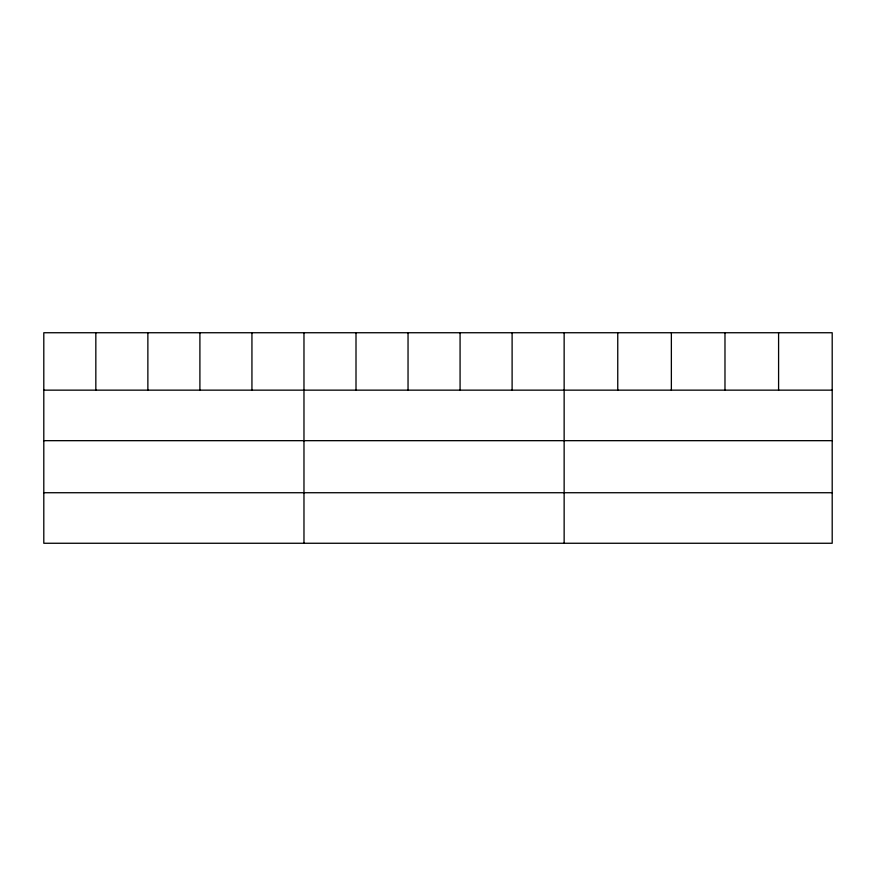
<?xml version="1.0" encoding="UTF-8"?>
<svg xmlns="http://www.w3.org/2000/svg" width="876" height="876" viewBox="0 0 876 876"><rect width="100%" height="100%" fill="white"/><g stroke="black" fill="none" stroke-linecap="round" stroke-linejoin="round"><path stroke-width="1.31" d="M832.2 440.672L832.2 332.738L43.8 332.738L43.8 543.262L832.2 543.262L832.2 440.672L43.8 440.672M43.8 390.149L832.2 390.149M43.8 492.728L832.2 492.728M778.589 332.738L778.589 390.149M724.978 332.738L724.978 390.149M671.366 332.738L671.366 390.149M617.755 332.738L617.755 390.149M564.144 332.738L564.144 543.262M512.11 332.738L512.11 390.149M460.075 332.738L460.075 390.149M408.041 332.738L408.041 390.149M356.006 332.738L356.006 390.149M303.972 332.738L303.972 543.262M251.938 332.738L251.938 390.149M199.903 332.738L199.903 390.149M147.869 332.738L147.869 390.149M95.834 332.738L95.834 390.149"/></g></svg>
